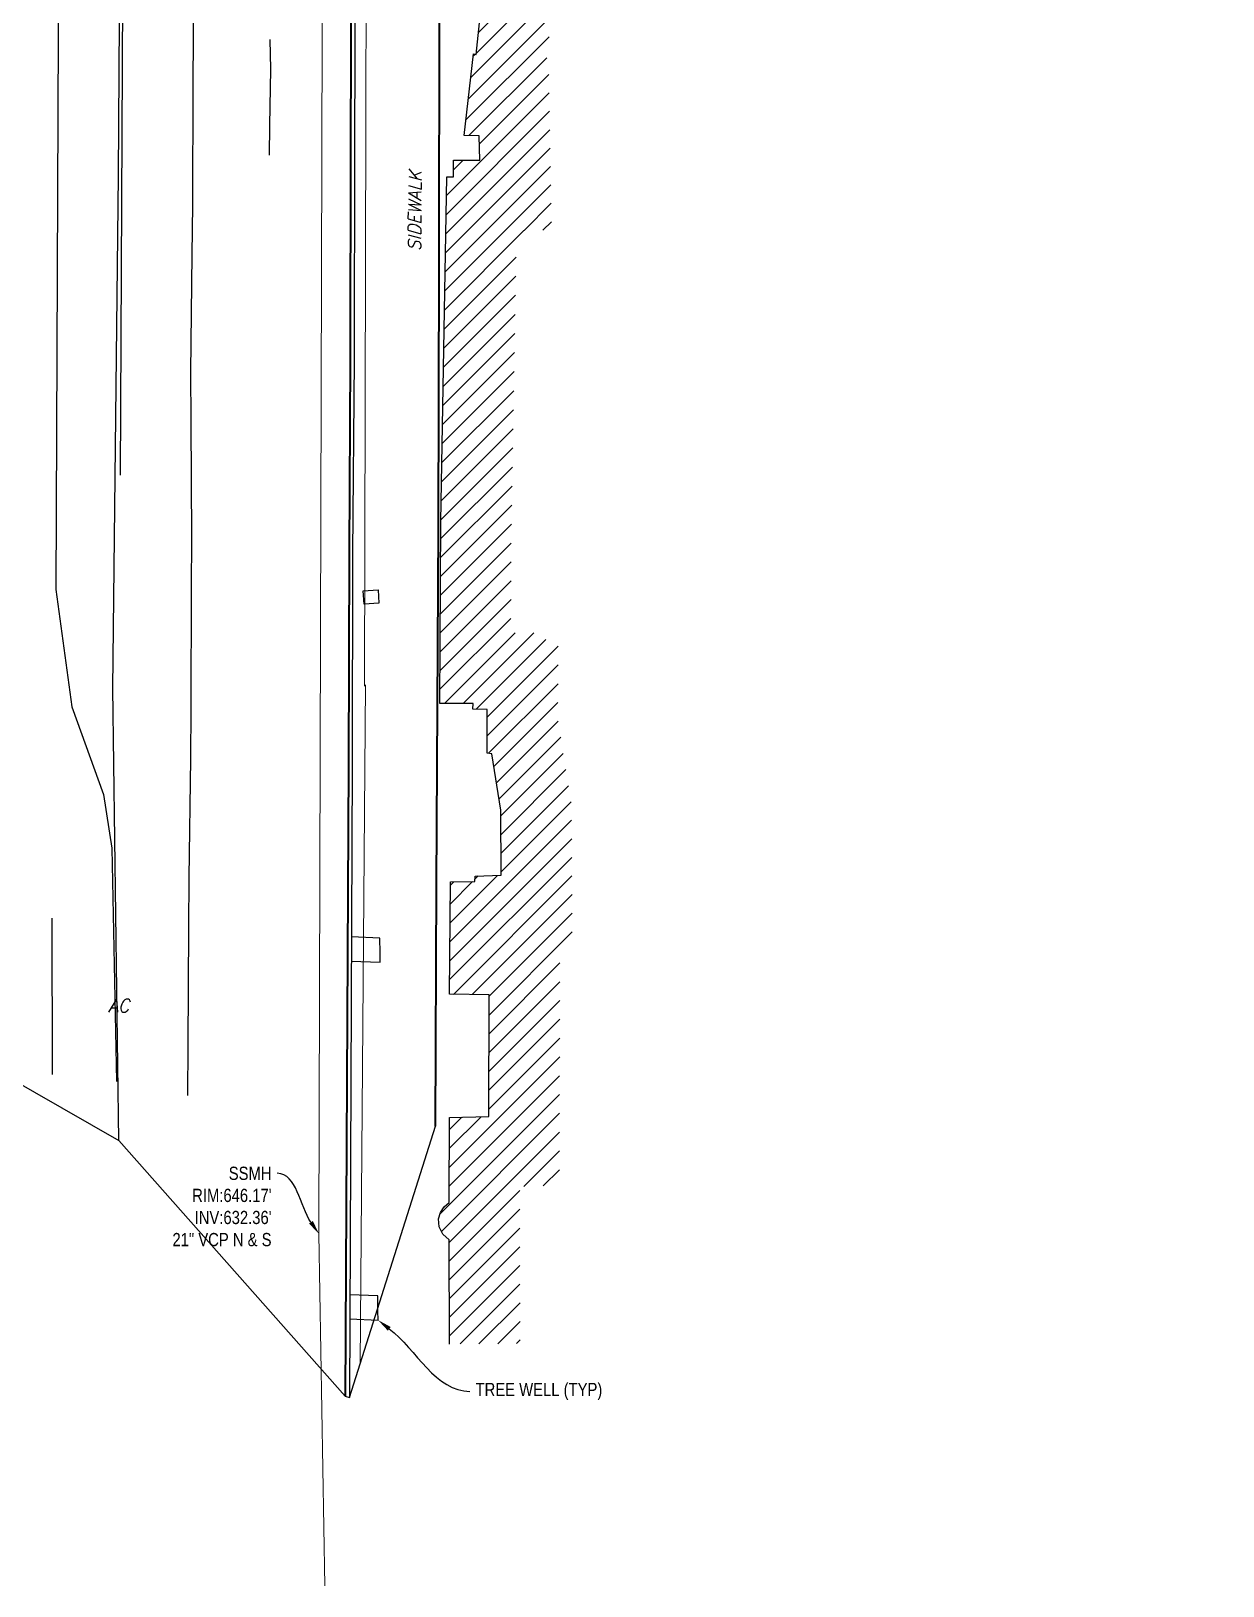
# Model space of a CAD drawing. Header units: feet. Extents: x 6441334 to 6442104, y 1883534 to 1884360.
# Drawn here: x 6441718.5 to 6441887.1, y 1883534 to 1883753.9 of the extents above; entities that cross this region are included whole.
import ezdxf
from ezdxf import colors
from ezdxf.entities.mleader import LeaderData, LeaderLine
from ezdxf.lldxf.tags import DXFTag
from ezdxf.math import Vec2, Vec3

# ---------------------------------------------------------------- set-up
doc = ezdxf.new("R2010")
doc.units = ezdxf.units.FT
doc.header["$MEASUREMENT"] = 0
for name, color, linetype, lineweight in [('V-DETL-PATT-BLDG-', 253, 'Continuous', 13), ('VF-BLDG-LINE-', 253, 'Continuous', 25), ('VF-ELEC-OVHD-LINE-', 253, 'OVERHEADELECTRIC', 15), ('VF-PVMT-EDGE-LINE-', 253, 'EDGEOFPAVEMENT', 35), ('VF-ROAD-CRWN-LINE-', 253, 'Continuous', 25), ('VF-ROAD-STRP-WHIT-LINE-', 253, 'Continuous', 25), ('VF-SSWR-GEOP-LINE-QLB-', 253, 'SEWER', 15), ('VF-TOPO-CONC-EDGE-LINE-', 253, 'Continuous', 25), ('VF-TOPO-CONC-TBCB-LINE-', 253, 'Continuous', 25), ('VF-TOPO-CONC-TBWK-LINE-', 253, 'Continuous', 35), ('VF-TOPO-TEXT-', 253, 'Continuous', 25)]:
    doc.layers.add(name, color=color, linetype=linetype, lineweight=lineweight)
doc.layers.add('VF-TINN-DSRF-BNDY-', color=253, linetype='Continuous', lineweight=25, plot=False)
doc.styles.add('CG-Boundary', font='simplex.shx', dxfattribs={"oblique": 15, "height": 0.115})
doc.styles.add('NCS1-Anno', font='arial.ttf', dxfattribs={"width": 0.8, "height": 0.1})
doc.styles.get("Standard").update_dxf_attribs({"font": 'arial.ttf'})
tags = doc.linetypes.add('EDGEOFPAVEMENT', pattern='A,1,-0.03,["EP",Standard,S=0.08,R=0,X=0,Y=-0.04],-0.16,1', length=2.19).pattern_tags.tags
tags[6] = DXFTag(74, 10)
tags = doc.linetypes.add('OVERHEADELECTRIC', pattern='A,1,-0.03,["OE",Standard,S=0.08,R=0,X=0,Y=-0.04],-0.16,1', length=2.19).pattern_tags.tags
tags[6] = DXFTag(74, 10)
tags = doc.linetypes.add('SEWER', pattern='A,1,-0.03,["SS",Standard,S=0.08,R=0,X=0,Y=-0.04],-0.16,1', length=2.19).pattern_tags.tags
tags[6] = DXFTag(74, 10)

msp = doc.modelspace()

# ---------------------------------------------------------------- hatches: boundary and pattern name
at = {"layer": 'V-DETL-PATT-BLDG-'}
h = msp.add_hatch(dxfattribs=at)
h.set_pattern_fill('ANSI31', color=256, scale=15)
h.set_pattern_definition([(45, (0, 0), (-1.3258252147, 1.3258252147), [])])
h.paths.add_polyline_path([(6441887.07, 1883864.09), (6441863.62, 1883864.13), (6441863.64, 1883863.72), (6441816.17, 1883863.85), (6441816.16, 1883864.24), (6441804.82, 1883864.22), (6441804.8, 1883863.4), (6441792.25, 1883863.23), (6441792.15, 1883846.28), (6441777.64, 1883846.02), (6441777.37, 1883784.19), (6441776.96, 1883784.03), (6441776.93, 1883758.96), (6441778.32, 1883758.96), (6441778.33, 1883757.28), (6441782.31, 1883757.27), (6441782.1, 1883756.93), (6441781.42, 1883750.62), (6441781.06, 1883750.72), (6441779.73, 1883739.2), (6441781.87, 1883739.12), (6441781.94, 1883735.7), (6441778.21, 1883735.68), (6441778.21, 1883733.34), (6441777.27, 1883733.32), (6441776.42, 1883684.59), (6441776.31, 1883658.83), (6441781, 1883658.82), (6441780.98, 1883658.01), (6441783, 1883657.98), (6441782.97, 1883651.79), (6441783.64, 1883651.72), (6441784.93, 1883643.74), (6441784.99, 1883634.51), (6441781.28, 1883634.41), (6441781.26, 1883633.62), (6441777.79, 1883633.6), (6441777.66, 1883617.68), (6441783.28, 1883617.59), (6441783.23, 1883600.38), (6441777.64, 1883600.25), (6441777.62, 1883588.21), (6441776.89, 1883587.62), (6441776.38, 1883586.82), (6441776.13, 1883585.91), (6441776.22, 1883584.76), (6441776.74, 1883583.72), (6441777.6, 1883582.94), (6441777.68, 1883568.2), (6441787.68, 1883568.26), (6441787.6, 1883583.48), (6441787.61, 1883583.49), (6441787.62, 1883590.48), (6441793.2, 1883590.61), (6441793.3, 1883624.73), (6441795.04, 1883624.77), (6441794.93, 1883644.58), (6441792.99, 1883656.5), (6441793.04, 1883667.79), (6441791.3, 1883667.82), (6441791.33, 1883668.81), (6441786.35, 1883668.82), (6441786.42, 1883684.48), (6441787.1, 1883723.45), (6441788.2, 1883723.47), (6441788.2, 1883725.75), (6441792.12, 1883725.78), (6441791.69, 1883748.8), (6441791.29, 1883748.81), (6441791.79, 1883753.55), (6441800.44, 1883767.2), (6441788.27, 1883767.24), (6441788.26, 1883768.97), (6441786.94, 1883768.97), (6441786.95, 1883777.16), (6441787.34, 1883777.31), (6441787.59, 1883836.2), (6441802.1, 1883836.45), (6441802.19, 1883853.37), (6441814.57, 1883853.53), (6441814.58, 1883853.85), (6441874.08, 1883853.69), (6441874.06, 1883854.12), (6441877.02, 1883854.11), (6441876.78, 1883803.57), (6441886.78, 1883803.52)])

# ---------------------------------------------------------------- linework, layer by layer
at = {"layer": 'VF-BLDG-LINE-'}
msp.add_lwpolyline([(6441777.68, 1883568.2), (6441777.6, 1883582.94), (6441776.74, 1883583.72), (6441776.22, 1883584.76), (6441776.13, 1883585.91), (6441776.38, 1883586.82), (6441776.89, 1883587.62), (6441777.62, 1883588.21), (6441777.64, 1883600.25), (6441783.23, 1883600.38), (6441783.28, 1883617.59), (6441777.66, 1883617.68), (6441777.79, 1883633.6), (6441781.26, 1883633.62), (6441781.28, 1883634.41), (6441784.99, 1883634.51), (6441784.93, 1883643.74), (6441783.64, 1883651.72), (6441782.97, 1883651.79), (6441783, 1883657.98), (6441780.98, 1883658.01), (6441781, 1883658.82), (6441776.31, 1883658.83), (6441776.42, 1883684.59), (6441777.27, 1883733.32), (6441778.21, 1883733.34), (6441778.21, 1883735.68), (6441781.94, 1883735.7), (6441781.87, 1883739.12), (6441779.73, 1883739.2), (6441781.06, 1883750.72), (6441781.42, 1883750.62), (6441782.1, 1883756.93)], dxfattribs=at)
at = {"layer": 'VF-ELEC-OVHD-LINE-'}
msp.add_lwpolyline([(6441766.04, 1883841.65), (6441765.66, 1883661.25)], dxfattribs=at)
at = {"layer": 'VF-ELEC-OVHD-LINE-', "elevation": 647.87}
msp.add_lwpolyline([(6441765.77, 1883661.44), (6441765.01, 1883565.34)], dxfattribs=at)
at = {"layer": 'VF-PVMT-EDGE-LINE-'}
msp.add_polyline3d([(6441764.07, 1883834.37, 650.36), (6441764, 1883818.49, 650.13), (6441763.82, 1883777.91, 649.5), (6441763.65, 1883737.72, 648.75), (6441763.6, 1883707.39, 648.19), (6441763.47, 1883680.32, 647.71), (6441763.38, 1883650.01, 646.98), (6441762.92, 1883560.84, 645.32)], dxfattribs=at)
at = {"layer": 'VF-ROAD-CRWN-LINE-'}
msp.add_lwpolyline([(6441730.91, 1883596.97), (6441730.05, 1883660.94), (6441730.84, 1883733.51), (6441731.45, 1883828.6), (6441732.77, 1883866.72), (6441735.89, 1883902.29)], dxfattribs=at)
at = {"layer": 'VF-ROAD-STRP-WHIT-LINE-'}
for p, q in [((6441731.11, 1883691.14, 649.14), (6441731.86, 1883849.12, 651.92)), ((6441741.44, 1883753.28, 650.1), (6441741.51, 1883769.78, 650.49)), ((6441741.41, 1883746.23, 649.97), (6441741.44, 1883753.28, 650.1)), ((6441752.23, 1883752.76, 649.79), (6441752.34, 1883748.58, 649.72)), ((6441752.34, 1883748.58, 649.72), (6441752.18, 1883740.58, 649.52)), ((6441741.35, 1883729.36, 649.65), (6441741.41, 1883746.23, 649.97)), ((6441752.18, 1883740.58, 649.52), (6441752.13, 1883736.4, 649.43)), ((6441741.28, 1883722.31, 649.53), (6441741.35, 1883729.36, 649.65)), ((6441741.06, 1883705.73, 649.26), (6441741.28, 1883722.31, 649.53)), ((6441741.1, 1883698.68, 649.12), (6441741.06, 1883705.73, 649.26)), ((6441741.23, 1883682.2, 648.8), (6441741.1, 1883698.68, 649.12)), ((6441741.19, 1883675.15, 648.66), (6441741.23, 1883682.2, 648.8)), ((6441741.13, 1883658.05, 648.34), (6441741.19, 1883675.15, 648.66)), ((6441741.05, 1883651, 648.2), (6441741.13, 1883658.05, 648.34)), ((6441740.82, 1883634.2, 647.88), (6441741.05, 1883651, 648.2)), ((6441740.78, 1883627.15, 647.75), (6441740.82, 1883634.2, 647.88)), ((6441721.41, 1883628.47, 647.93), (6441721.45, 1883606.35, 647.5)), ((6441740.69, 1883610.42, 647.43), (6441740.78, 1883627.15, 647.75)), ((6441740.65, 1883603.37, 647.3), (6441740.69, 1883610.42, 647.43))]:
    msp.add_line(p, q, dxfattribs=at)
msp.add_polyline3d([(6441722.66, 1883843.29, 651.76), (6441721.97, 1883674.95, 648.8), (6441724.23, 1883658.36, 648.51), (6441728.7, 1883645.96, 648.31), (6441729.88, 1883638.37, 648.18), (6441730.54, 1883605.36, 647.55)], dxfattribs=at)
at = {"layer": 'VF-SSWR-GEOP-LINE-QLB-', "ltscale": 0.6, "elevation": 652.94, "flags": 128}
msp.add_lwpolyline([(6441760.65, 1883994.17), (6441760.04, 1883889.71), (6441759.2, 1883583.78), (6441760.05, 1883533.98)], dxfattribs=at)
at = {"layer": 'VF-TINN-DSRF-BNDY-'}
msp.add_polyline3d([(6441691.18, 1883619.71, 646.68), (6441730.91, 1883596.97, 647.37), (6441762.92, 1883560.84, 645.32), (6441763.51, 1883560.61, 645.87), (6441775.7, 1883599.03, 646.94), (6441775.83, 1883633.17, 647.6), (6441776.12, 1883683.67, 648.61), (6441776.22, 1883720.68, 649.32), (6441776.25, 1883757.83, 649.96)], dxfattribs=at)
at = {"layer": 'VF-TOPO-CONC-EDGE-LINE-'}
msp.add_polyline3d([(6441765.58, 1883672.89, 648.13), (6441765.46, 1883674.77, 648.18), (6441767.57, 1883674.91, 648.32), (6441767.69, 1883673.02, 648.26), (6441765.58, 1883672.89, 648.13)], close=True, dxfattribs=at)
at = {"layer": 'VF-TOPO-CONC-TBCB-LINE-'}
for p, q in [((6441767.81, 1883625.63, 647.38), (6441763.78, 1883625.79, 647.18)), ((6441767.84, 1883623.52, 647.32), (6441767.81, 1883625.63, 647.38)), ((6441767.51, 1883575, 646.36), (6441763.57, 1883575.15, 646.17)), ((6441767.54, 1883572.89, 646.3), (6441767.51, 1883575, 646.36))]:
    msp.add_line(p, q, dxfattribs=at)
for points in [[(6441764.65, 1883840.9, 650.93), (6441764.59, 1883818.48, 650.5), (6441764.5, 1883813.96, 650.49), (6441764.38, 1883777.89, 649.99), (6441764.23, 1883737.71, 649.27), (6441764.17, 1883707.33, 648.67), (6441763.96, 1883680.1, 648.24), (6441763.88, 1883649.95, 647.54), (6441763.51, 1883560.61, 645.87)], [(6441763.77, 1883622.37, 647.21), (6441767.85, 1883622.21, 647.29), (6441767.84, 1883623.52, 647.32)], [(6441763.56, 1883571.74, 646.2), (6441767.56, 1883571.58, 646.27), (6441767.54, 1883572.89, 646.3)]]:
    msp.add_polyline3d(points, dxfattribs=at)
at = {"layer": 'VF-TOPO-CONC-TBWK-LINE-'}
msp.add_polyline3d([(6441775.7, 1883599.03, 646.94), (6441775.83, 1883633.17, 647.6), (6441776.12, 1883683.67, 648.61), (6441776.22, 1883720.68, 649.32), (6441776.25, 1883757.83, 649.96), (6441776.43, 1883784.33, 650.49)], dxfattribs=at)

# ---------------------------------------------------------------- texts
at = {"layer": 'VF-TOPO-TEXT-', "insert": (6441771.79, 1883722.81), "char_height": 1.8, "width": 22.6973, "attachment_point": 1, "rotation": 89.4098, "style": 'CG-Boundary'}
msp.add_mtext('SIDEWALK', dxfattribs=at)
at = {"layer": 'VF-TOPO-TEXT-', "insert": (6441729.37, 1883616.97), "char_height": 1.8, "width": 22.6973, "attachment_point": 1, "style": 'CG-Boundary'}
msp.add_mtext('AC', dxfattribs=at)

# ---------------------------------------------------------------- leaders
at = {"layer": 'VF-TOPO-TEXT-'}
ml = msp.add_multileader_mtext('Standard', dxfattribs=at)
ml.set_content('SSMH\\PRIM:646.17\'\\PINV:632.36\'\\P21" VCP N & S\\P ', color=256, style='NCS1-Anno')
ml.set_leader_properties()
ml.build(insert=Vec2(0, 0))
ml.multileader.update_dxf_attribs({"leader_type": 2, "dogleg_length": 0.1, "arrow_head_size": 2, "scale": 20})
ctx = ml.context
ctx.base_point, ctx.scale, ctx.char_height, ctx.arrow_head_size, ctx.landing_gap_size, ctx.plane_origin = Vec3(6441737.84, 1883592.35, 646.17), 20, 1.875, 2, 0.8, Vec3(6441759.2, 1883583.78, 646.17)
ctx.text_align_type = 2
notes = []
notes.append((ctx, [(0, (1, 1, 0), (6441755.29, 1883592.35, 646.17), (-1, 0), 2, [(0, [(6441759.2, 1883583.78, 646.17)], 0, [])])]))
ctx.mtext.insert, ctx.mtext.alignment, ctx.mtext.flow_direction = Vec3(6441752.49, 1883593.29, 646.17), 3, 5
ml = msp.add_multileader_mtext('Standard', dxfattribs=at)
ml.set_content('TREE WELL (TYP)', color=256, style='NCS1-Anno')
ml.set_leader_properties()
ml.build(insert=Vec2(0, 0))
ml.multileader.update_dxf_attribs({"leader_type": 2, "dogleg_length": 0.1, "arrow_head_size": 2, "scale": 20})
ctx = ml.context
ctx.base_point, ctx.scale, ctx.char_height, ctx.arrow_head_size, ctx.landing_gap_size, ctx.plane_origin = Vec3(6441780.55, 1883561.49, 646.27), 20, 1.875, 2, 0.8, Vec3(6441767.56, 1883571.58, 646.27)
notes.append((ctx, [(1, (1, 1, 0), (6441778.55, 1883561.49, 646.27), (1, 0), 2, [(0, [(6441767.56, 1883571.58, 646.27)], 0, [])])]))
ctx.mtext.insert, ctx.mtext.flow_direction = Vec3(6441781.35, 1883562.7, 646.27), 5
for ctx, leaders in notes:
    for number, flags, end, landing, length, lines in leaders:
        leader = LeaderData()
        leader.index, (leader.has_last_leader_line, leader.has_dogleg_vector, leader.attachment_direction) = number, flags
        leader.last_leader_point, leader.dogleg_vector, leader.dogleg_length = Vec3(end), Vec3(landing), length
        for number, points, colour, breaks in lines:
            line = LeaderLine()
            line.index, line.vertices, line.color, line.breaks = number, Vec3.list(points), colors.encode_raw_color(colour), breaks
            leader.lines.append(line)
        ctx.leaders.append(leader)

doc.saveas('drawing.dxf')
